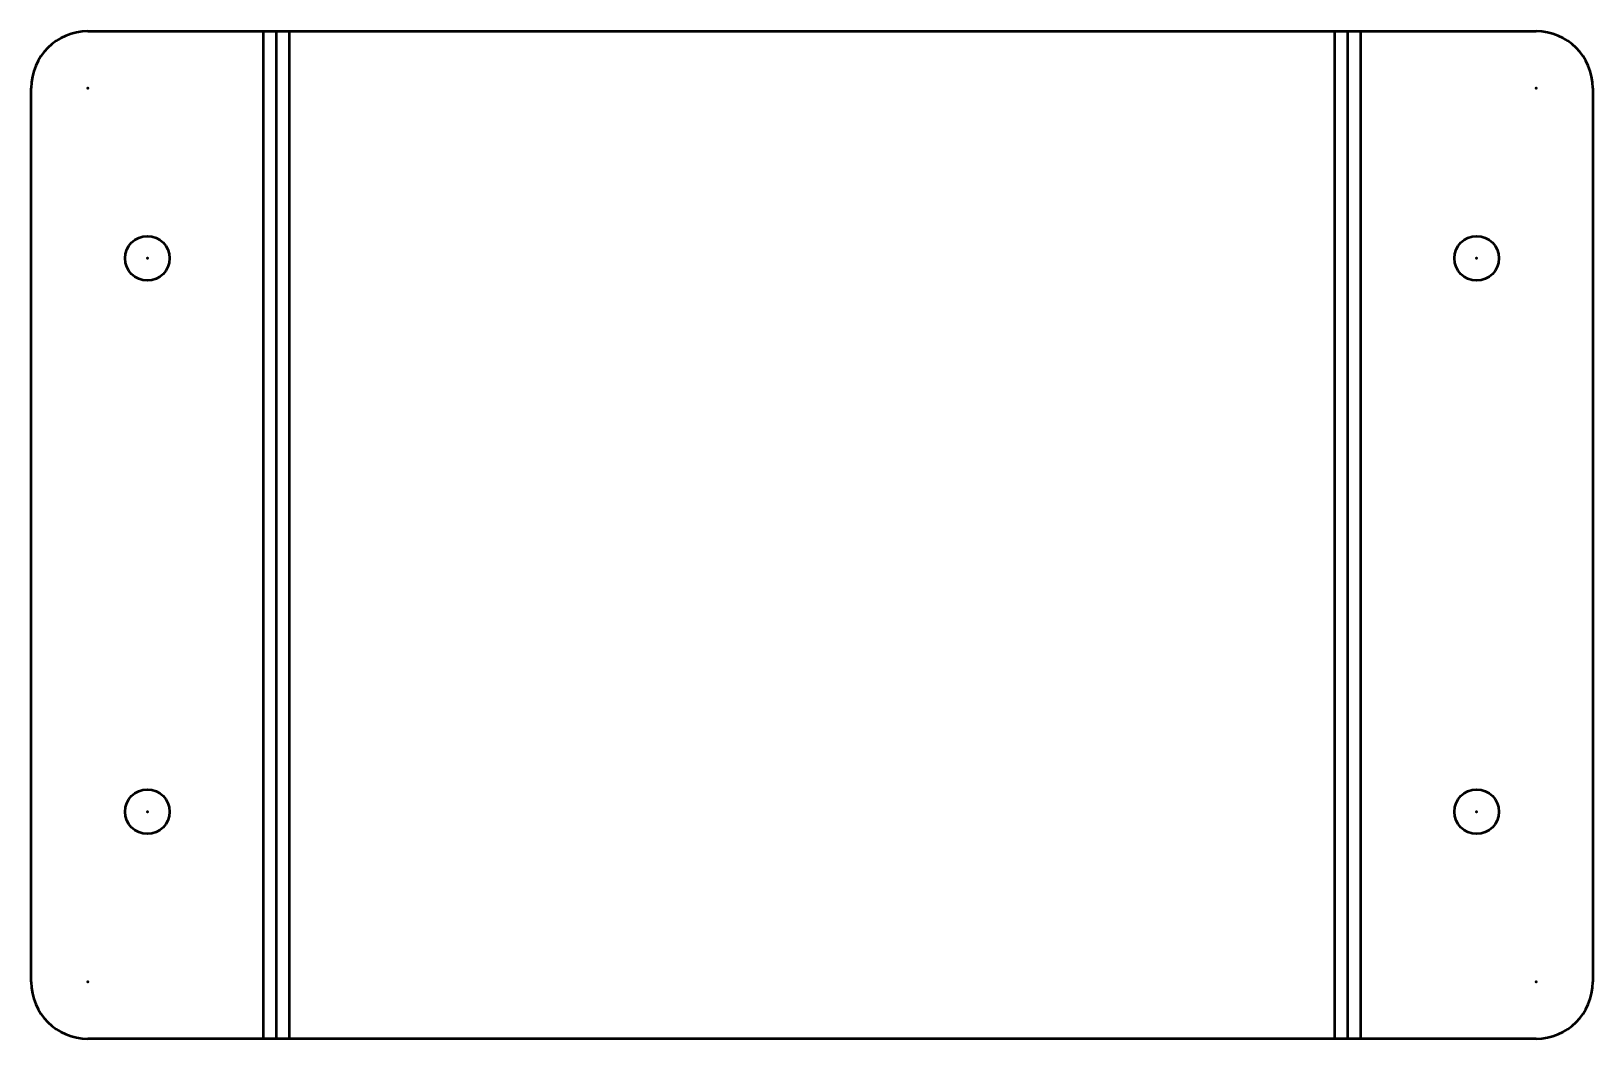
# Model space of a CAD drawing. Header units: millimetres. Extents: x -46.9 to 8.2, y -35.5 to 0.
import ezdxf

# ---------------------------------------------------------------- set-up
doc = ezdxf.new("R2010")
doc.units = ezdxf.units.MM
for name, color, linetype, lineweight in [('IV_ARC_CENTERS', 7, 'Continuous', 50), ('IV_BEND_DOWN', 7, 'Continuous', 50), ('IV_INTERIOR_PROFILES', 7, 'Continuous', 50), ('IV_OUTER_PROFILE', 7, 'Continuous', 50), ('IV_TANGENT', 7, 'Continuous', 50)]:
    doc.layers.add(name, color=color, linetype=linetype, lineweight=lineweight)

msp = doc.modelspace()

# ---------------------------------------------------------------- linework, layer by layer
at = {"layer": 'IV_ARC_CENTERS'}
for p in [(-44.869, -2), (6.19, -2), (-42.774, -8), (4.095, -8), (-42.774, -27.5), (4.095, -27.5), (-44.869, -33.5), (6.19, -33.5)]:
    msp.add_point(p, dxfattribs=at)
at = {"layer": 'IV_BEND_DOWN'}
for p, q in [((-0.45, -35.5), (-0.45, 0)), ((-38.229, 0), (-38.229, -35.5))]:
    msp.add_line(p, q, dxfattribs=at)
at = {"layer": 'IV_INTERIOR_PROFILES'}
for centre in [(-42.774, -8), (4.095, -8), (-42.774, -27.5), (4.095, -27.5)]:
    msp.add_circle(centre, 0.784, dxfattribs=at)
at = {"layer": 'IV_OUTER_PROFILE'}
for p, q in [((-44.869, 0), (6.19, 0)), ((-46.869, -33.5), (-46.869, -2)), ((8.19, -2), (8.19, -33.5)), ((6.19, -35.5), (-44.869, -35.5))]:
    msp.add_line(p, q, dxfattribs=at)
for centre, start, end in [((-44.869, -2), 90, 180), ((6.19, -2), 0, 90), ((-44.869, -33.5), 180, 270), ((6.19, -33.5), 270, 0)]:
    msp.add_arc(centre, 2, start, end, dxfattribs=at)
at = {"layer": 'IV_TANGENT'}
for p, q in [((-37.779, 0), (-37.779, -35.5)), ((-0.899, -35.5), (-0.899, 0)), ((0, 0), (0, -35.5)), ((-38.679, -35.5), (-38.679, 0))]:
    msp.add_line(p, q, dxfattribs=at)

doc.saveas('drawing.dxf')
